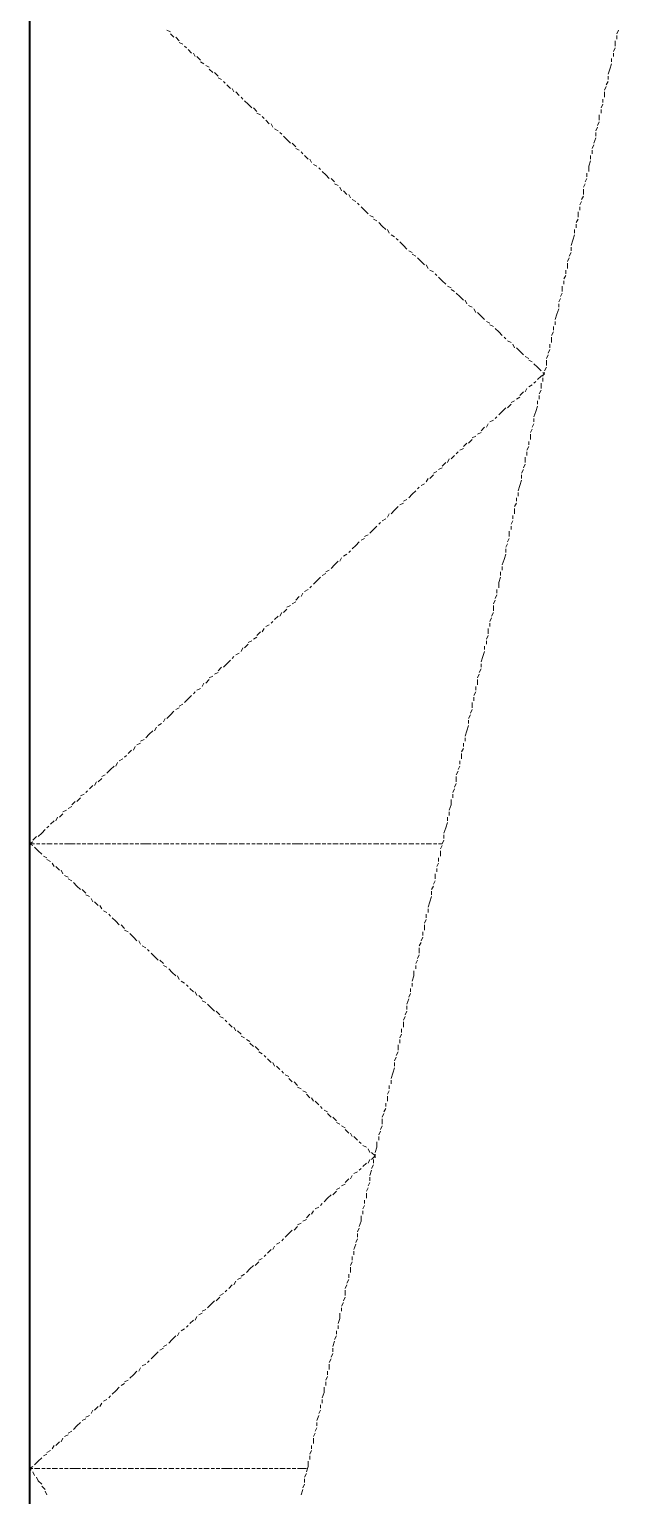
# Model space of a CAD drawing. Extents: x 0 to 604, y 0 to 420.
# Drawn here: x 79.23 to 86.3, y 176.73 to 194.32 of the extents above; entities that cross this region are included whole.
import ezdxf

# ---------------------------------------------------------------- set-up
doc = ezdxf.new("R2010")
doc.units = 0

msp = doc.modelspace()

# ---------------------------------------------------------------- linework, layer by layer
at = {"color": 7, "lineweight": 40}
msp.add_line((79.227, 262.065), (79.227, 174.561), dxfattribs=at)
at = {"lineweight": 25}
msp.add_line((79.227, 197.908), (79.227, 177.906), dxfattribs=at)
at = {"color": 7, "lineweight": 5}
for p, q in [((79.227, 194.31), (79.227, 194.268)), ((79.227, 194.246), (79.227, 194.183)), ((80.92, 194.289), (80.878, 194.31)), ((80.962, 194.225), (80.92, 194.268)), ((81.026, 194.183), (80.984, 194.225)), ((86.296, 194.31), (86.275, 194.268)), ((86.275, 194.246), (86.275, 194.204)), ((79.227, 194.183), (79.227, 194.119)), ((79.227, 194.098), (79.227, 194.056)), ((79.227, 194.035), (79.227, 193.993)), ((81.068, 194.141), (81.026, 194.162)), ((81.111, 194.098), (81.089, 194.119)), ((81.174, 194.035), (81.132, 194.077)), ((81.216, 193.993), (81.195, 194.035)), ((86.254, 194.098), (86.233, 194.056)), ((86.233, 194.035), (86.233, 193.993)), ((86.254, 194.183), (86.254, 194.119)), ((79.227, 193.971), (79.227, 193.908)), ((79.227, 193.887), (79.227, 193.844)), ((81.28, 193.95), (81.238, 193.993)), ((81.322, 193.908), (81.28, 193.929)), ((81.386, 193.865), (81.343, 193.887)), ((81.428, 193.802), (81.386, 193.844)), ((86.191, 193.844), (86.169, 193.781)), ((86.212, 193.908), (86.191, 193.844)), ((86.212, 193.971), (86.212, 193.929)), ((79.227, 193.823), (79.227, 193.781)), ((79.227, 193.76), (79.227, 193.696)), ((79.227, 193.675), (79.227, 193.633)), ((81.492, 193.76), (81.449, 193.802)), ((81.534, 193.717), (81.492, 193.738)), ((81.576, 193.675), (81.555, 193.696)), ((86.169, 193.696), (86.148, 193.654)), ((86.169, 193.76), (86.169, 193.717)), ((79.227, 193.611), (79.227, 193.569)), ((79.227, 193.548), (79.227, 193.484)), ((81.64, 193.611), (81.597, 193.654)), ((81.682, 193.569), (81.661, 193.611)), ((81.746, 193.527), (81.703, 193.569)), ((81.788, 193.484), (81.767, 193.506)), ((86.148, 193.633), (86.127, 193.59)), ((86.127, 193.569), (86.127, 193.506)), ((79.227, 193.463), (79.227, 193.421)), ((79.227, 193.4), (79.227, 193.357)), ((79.227, 193.336), (79.227, 193.273)), ((81.851, 193.421), (81.809, 193.463)), ((81.894, 193.379), (81.851, 193.421)), ((81.957, 193.336), (81.915, 193.379)), ((82, 193.294), (81.957, 193.315)), ((86.106, 193.421), (86.085, 193.379)), ((86.085, 193.357), (86.085, 193.315)), ((86.106, 193.484), (86.106, 193.442)), ((79.227, 193.273), (79.227, 193.209)), ((79.227, 193.188), (79.227, 193.146)), ((82.042, 193.252), (82.021, 193.273)), ((82.105, 193.188), (82.063, 193.231)), ((82.148, 193.146), (82.127, 193.188)), ((86.042, 193.146), (86.021, 193.103)), ((86.064, 193.209), (86.042, 193.167)), ((86.064, 193.294), (86.064, 193.231)), ((79.227, 193.125), (79.227, 193.082)), ((79.227, 193.061), (79.227, 192.998)), ((79.227, 192.976), (79.227, 192.934)), ((82.211, 193.103), (82.169, 193.125)), ((82.254, 193.061), (82.232, 193.082)), ((82.317, 192.998), (82.275, 193.04)), ((82.359, 192.955), (82.317, 192.998)), ((86.021, 193.019), (86, 192.955)), ((86.021, 193.082), (86.021, 193.04)), ((79.227, 192.913), (79.227, 192.871)), ((79.227, 192.85), (79.227, 192.786)), ((82.423, 192.913), (82.381, 192.955)), ((82.465, 192.871), (82.423, 192.892)), ((82.508, 192.828), (82.486, 192.85)), ((82.571, 192.765), (82.529, 192.807)), ((85.958, 192.807), (85.958, 192.765)), ((86, 192.934), (85.979, 192.892)), ((85.979, 192.871), (85.979, 192.828)), ((79.227, 192.765), (79.227, 192.722)), ((79.227, 192.701), (79.227, 192.659)), ((79.227, 192.638), (79.227, 192.574)), ((82.613, 192.722), (82.592, 192.765)), ((82.677, 192.68), (82.635, 192.701)), ((82.719, 192.638), (82.698, 192.659)), ((82.783, 192.574), (82.74, 192.617)), ((85.958, 192.744), (85.937, 192.68)), ((85.937, 192.68), (85.937, 192.617)), ((79.227, 192.553), (79.227, 192.511)), ((79.227, 192.49), (79.227, 192.447)), ((82.825, 192.532), (82.783, 192.574)), ((82.889, 192.49), (82.846, 192.532)), ((82.931, 192.447), (82.889, 192.468)), ((85.894, 192.468), (85.873, 192.426)), ((85.915, 192.532), (85.894, 192.49)), ((85.915, 192.595), (85.915, 192.553)), ((79.227, 192.426), (79.227, 192.363)), ((79.227, 192.363), (79.227, 192.299)), ((79.227, 192.278), (79.227, 192.236)), ((82.973, 192.384), (82.952, 192.426)), ((83.037, 192.341), (82.994, 192.384)), ((83.079, 192.299), (83.058, 192.341)), ((83.143, 192.257), (83.1, 192.278)), ((85.852, 192.257), (85.831, 192.214)), ((85.873, 192.32), (85.852, 192.278)), ((85.873, 192.405), (85.873, 192.341)), ((79.227, 192.214), (79.227, 192.172)), ((79.227, 192.151), (79.227, 192.088)), ((83.185, 192.214), (83.164, 192.236)), ((83.248, 192.151), (83.206, 192.193)), ((83.291, 192.109), (83.248, 192.151)), ((83.354, 192.066), (83.312, 192.088)), ((85.81, 192.13), (85.81, 192.066)), ((85.831, 192.193), (85.831, 192.151)), ((79.227, 192.066), (79.227, 192.024)), ((79.227, 192.003), (79.227, 191.96)), ((79.227, 191.939), (79.227, 191.876)), ((83.397, 192.024), (83.354, 192.045)), ((83.46, 191.96), (83.418, 192.003)), ((83.502, 191.918), (83.46, 191.96)), ((83.545, 191.876), (83.524, 191.918)), ((85.767, 191.918), (85.767, 191.876)), ((85.81, 192.045), (85.788, 192.003)), ((85.788, 191.982), (85.788, 191.939)), ((79.227, 191.855), (79.227, 191.812)), ((79.227, 191.791), (79.227, 191.749)), ((79.227, 191.728), (79.227, 191.664)), ((83.608, 191.833), (83.566, 191.855)), ((83.651, 191.791), (83.629, 191.812)), ((83.714, 191.728), (83.672, 191.77)), ((83.756, 191.685), (83.714, 191.728)), ((85.746, 191.791), (85.725, 191.728)), ((85.767, 191.855), (85.746, 191.791)), ((79.227, 191.643), (79.227, 191.601)), ((79.227, 191.579), (79.227, 191.537)), ((83.82, 191.643), (83.778, 191.664)), ((83.862, 191.601), (83.82, 191.622)), ((83.926, 191.537), (83.883, 191.579)), ((85.704, 191.579), (85.683, 191.537)), ((85.725, 191.643), (85.704, 191.601)), ((85.725, 191.707), (85.725, 191.664)), ((79.227, 191.516), (79.227, 191.452)), ((79.227, 191.452), (79.227, 191.389)), ((83.968, 191.495), (83.926, 191.537)), ((84.01, 191.452), (83.989, 191.495)), ((84.074, 191.41), (84.032, 191.431)), ((84.116, 191.368), (84.095, 191.389)), ((85.661, 191.431), (85.661, 191.389)), ((85.683, 191.516), (85.683, 191.452)), ((79.227, 191.368), (79.227, 191.326)), ((79.227, 191.304), (79.227, 191.262)), ((79.227, 191.241), (79.227, 191.177)), ((84.18, 191.304), (84.137, 191.347)), ((84.222, 191.262), (84.18, 191.304)), ((84.286, 191.22), (84.243, 191.241)), ((84.328, 191.177), (84.286, 191.198)), ((85.619, 191.241), (85.619, 191.177)), ((85.661, 191.368), (85.64, 191.326)), ((85.64, 191.304), (85.64, 191.262)), ((79.227, 191.156), (79.227, 191.114)), ((79.227, 191.093), (79.227, 191.05)), ((79.227, 191.029), (79.227, 190.966)), ((84.391, 191.114), (84.349, 191.156)), ((84.434, 191.071), (84.391, 191.114)), ((84.476, 191.029), (84.455, 191.071)), ((85.598, 191.093), (85.577, 191.05)), ((85.577, 191.029), (85.577, 190.987)), ((85.619, 191.156), (85.598, 191.114)), ((79.227, 190.945), (79.227, 190.902)), ((79.227, 190.881), (79.227, 190.839)), ((84.54, 190.987), (84.497, 191.008)), ((84.582, 190.923), (84.561, 190.966)), ((84.645, 190.881), (84.603, 190.923)), ((84.688, 190.839), (84.645, 190.881)), ((85.556, 190.902), (85.534, 190.839)), ((85.577, 190.966), (85.556, 190.902)), ((79.227, 190.817), (79.227, 190.754)), ((79.227, 190.733), (79.227, 190.69)), ((84.751, 190.796), (84.709, 190.817)), ((84.794, 190.754), (84.751, 190.775)), ((84.857, 190.69), (84.815, 190.733)), ((84.899, 190.648), (84.857, 190.69)), ((85.513, 190.69), (85.492, 190.648)), ((85.513, 190.754), (85.513, 190.712)), ((85.534, 190.817), (85.534, 190.775)), ((79.227, 190.669), (79.227, 190.627)), ((79.227, 190.606), (79.227, 190.542)), ((79.227, 190.542), (79.227, 190.479)), ((84.942, 190.606), (84.921, 190.627)), ((85.005, 190.564), (84.963, 190.585)), ((85.048, 190.5), (85.026, 190.542)), ((85.111, 190.458), (85.069, 190.5)), ((85.471, 190.542), (85.471, 190.5)), ((85.492, 190.627), (85.492, 190.564)), ((79.227, 190.458), (79.227, 190.415)), ((79.227, 190.394), (79.227, 190.352)), ((79.227, 190.331), (79.227, 190.267)), ((85.153, 190.415), (85.111, 190.458)), ((85.217, 190.373), (85.175, 190.394)), ((85.259, 190.331), (85.217, 190.352)), ((85.45, 190.415), (85.429, 190.373)), ((85.429, 190.352), (85.429, 190.288)), ((85.471, 190.479), (85.45, 190.436)), ((79.227, 190.246), (79.227, 190.204)), ((79.227, 190.183), (79.227, 190.14)), ((85.323, 190.267), (85.28, 190.31)), ((85.365, 190.225), (85.323, 190.267)), ((85.323, 190.119), (85.365, 190.161)), ((85.365, 190.161), (85.407, 190.183)), ((85.407, 190.204), (85.386, 190.161)), ((85.407, 190.183), (85.386, 190.204)), ((85.429, 190.267), (85.407, 190.225)), ((79.227, 190.119), (79.227, 190.055)), ((79.227, 190.034), (79.227, 189.992)), ((79.227, 189.971), (79.227, 189.929)), ((85.111, 189.929), (85.153, 189.971)), ((85.175, 189.971), (85.196, 190.013)), ((85.217, 190.034), (85.259, 190.055)), ((85.28, 190.077), (85.302, 190.098)), ((85.365, 189.992), (85.344, 189.95)), ((85.365, 190.077), (85.365, 190.013)), ((85.386, 190.14), (85.386, 190.098)), ((79.227, 189.907), (79.227, 189.844)), ((79.227, 189.823), (79.227, 189.78)), ((84.963, 189.78), (85.005, 189.823)), ((85.005, 189.844), (85.048, 189.865)), ((85.069, 189.886), (85.111, 189.907)), ((85.323, 189.802), (85.302, 189.738)), ((85.323, 189.865), (85.323, 189.823)), ((85.344, 189.929), (85.344, 189.886)), ((79.227, 189.759), (79.227, 189.717)), ((79.227, 189.696), (79.227, 189.632)), ((79.227, 189.632), (79.227, 189.569)), ((84.751, 189.611), (84.794, 189.632)), ((84.815, 189.653), (84.836, 189.674)), ((84.857, 189.696), (84.899, 189.738)), ((84.899, 189.738), (84.942, 189.78)), ((85.302, 189.738), (85.28, 189.674)), ((85.28, 189.653), (85.28, 189.611)), ((79.227, 189.548), (79.227, 189.505)), ((79.227, 189.484), (79.227, 189.442)), ((84.54, 189.421), (84.582, 189.442)), ((84.603, 189.463), (84.645, 189.484)), ((84.645, 189.505), (84.688, 189.548)), ((84.709, 189.548), (84.73, 189.59)), ((85.259, 189.526), (85.238, 189.484)), ((85.238, 189.463), (85.238, 189.399)), ((85.28, 189.59), (85.259, 189.548)), ((79.227, 189.421), (79.227, 189.357)), ((79.227, 189.336), (79.227, 189.293)), ((79.227, 189.272), (79.227, 189.23)), ((84.391, 189.272), (84.434, 189.293)), ((84.434, 189.315), (84.476, 189.357)), ((84.497, 189.357), (84.54, 189.399)), ((85.217, 189.315), (85.196, 189.272)), ((85.217, 189.378), (85.217, 189.336)), ((79.227, 189.209), (79.227, 189.145)), ((79.227, 189.124), (79.227, 189.082)), ((84.18, 189.082), (84.222, 189.124)), ((84.243, 189.124), (84.264, 189.167)), ((84.286, 189.167), (84.328, 189.209)), ((84.349, 189.23), (84.37, 189.251)), ((85.175, 189.103), (85.153, 189.061)), ((85.175, 189.188), (85.175, 189.124)), ((85.196, 189.251), (85.196, 189.209)), ((79.227, 189.061), (79.227, 189.018)), ((79.227, 188.997), (79.227, 188.934)), ((79.227, 188.912), (79.227, 188.87)), ((83.989, 188.891), (84.01, 188.934)), ((84.032, 188.934), (84.074, 188.976)), ((84.074, 188.997), (84.116, 189.018)), ((84.137, 189.04), (84.18, 189.061)), ((85.132, 188.912), (85.111, 188.849)), ((85.153, 189.04), (85.132, 188.997)), ((85.132, 188.976), (85.132, 188.934)), ((79.227, 188.849), (79.227, 188.807)), ((79.227, 188.786), (79.227, 188.722)), ((83.778, 188.701), (83.82, 188.743)), ((83.82, 188.743), (83.862, 188.786)), ((83.883, 188.807), (83.905, 188.828)), ((83.926, 188.849), (83.968, 188.87)), ((85.111, 188.849), (85.09, 188.786)), ((85.09, 188.764), (85.09, 188.722)), ((79.227, 188.722), (79.227, 188.659)), ((79.227, 188.637), (79.227, 188.595)), ((79.227, 188.574), (79.227, 188.531)), ((83.608, 188.553), (83.651, 188.595)), ((83.672, 188.616), (83.714, 188.637)), ((83.714, 188.659), (83.756, 188.68)), ((85.069, 188.637), (85.048, 188.595)), ((85.048, 188.574), (85.048, 188.51)), ((85.069, 188.701), (85.069, 188.659)), ((79.227, 188.51), (79.227, 188.447)), ((79.227, 188.426), (79.227, 188.383)), ((83.418, 188.383), (83.439, 188.405)), ((83.46, 188.426), (83.502, 188.447)), ((83.524, 188.468), (83.545, 188.51)), ((83.566, 188.51), (83.608, 188.553)), ((85.026, 188.426), (85.005, 188.383)), ((85.026, 188.489), (85.026, 188.447)), ((79.227, 188.362), (79.227, 188.32)), ((79.227, 188.299), (79.227, 188.235)), ((79.227, 188.214), (79.227, 188.172)), ((83.206, 188.193), (83.248, 188.214)), ((83.248, 188.235), (83.291, 188.256)), ((83.312, 188.277), (83.354, 188.32)), ((83.354, 188.32), (83.397, 188.362)), ((84.984, 188.214), (84.963, 188.172)), ((84.984, 188.299), (84.984, 188.235)), ((85.005, 188.362), (85.005, 188.32)), ((79.227, 188.15), (79.227, 188.108)), ((79.227, 188.087), (79.227, 188.024)), ((83.058, 188.045), (83.079, 188.066)), ((83.1, 188.087), (83.143, 188.129)), ((83.143, 188.129), (83.185, 188.172)), ((84.963, 188.15), (84.942, 188.108)), ((84.942, 188.087), (84.942, 188.045)), ((79.227, 188.002), (79.227, 187.96)), ((79.227, 187.939), (79.227, 187.897)), ((79.227, 187.875), (79.227, 187.812)), ((82.846, 187.854), (82.889, 187.897)), ((82.889, 187.897), (82.931, 187.939)), ((82.952, 187.939), (82.973, 187.981)), ((82.994, 188.002), (83.037, 188.024)), ((84.921, 187.96), (84.899, 187.897)), ((84.899, 187.875), (84.899, 187.833)), ((84.942, 188.024), (84.921, 187.96)), ((79.227, 187.812), (79.227, 187.748)), ((79.227, 187.727), (79.227, 187.685)), ((82.635, 187.664), (82.677, 187.706)), ((82.677, 187.706), (82.719, 187.748)), ((82.74, 187.769), (82.783, 187.791)), ((82.783, 187.812), (82.825, 187.833)), ((84.878, 187.748), (84.857, 187.685)), ((84.857, 187.685), (84.857, 187.621)), ((84.878, 187.812), (84.878, 187.769)), ((79.227, 187.664), (79.227, 187.621)), ((79.227, 187.6), (79.227, 187.537)), ((79.227, 187.516), (79.227, 187.473)), ((82.423, 187.473), (82.465, 187.516)), ((82.486, 187.516), (82.508, 187.558)), ((82.529, 187.579), (82.571, 187.6)), ((82.592, 187.621), (82.613, 187.643)), ((84.836, 187.537), (84.815, 187.494)), ((84.836, 187.6), (84.836, 187.558)), ((79.227, 187.452), (79.227, 187.41)), ((79.227, 187.388), (79.227, 187.325)), ((82.275, 187.325), (82.317, 187.367)), ((82.317, 187.388), (82.359, 187.41)), ((82.381, 187.431), (82.423, 187.452)), ((84.815, 187.473), (84.794, 187.431)), ((84.794, 187.41), (84.794, 187.346)), ((79.227, 187.304), (79.227, 187.262)), ((79.227, 187.24), (79.227, 187.198)), ((79.227, 187.177), (79.227, 187.113)), ((82.063, 187.156), (82.105, 187.177)), ((82.127, 187.198), (82.148, 187.219)), ((82.169, 187.24), (82.211, 187.283)), ((82.232, 187.283), (82.254, 187.325)), ((84.772, 187.262), (84.751, 187.219)), ((84.751, 187.198), (84.751, 187.156)), ((84.794, 187.325), (84.772, 187.283)), ((79.227, 187.092), (79.227, 187.05)), ((79.227, 187.029), (79.227, 186.986)), ((81.851, 186.965), (81.894, 186.986)), ((81.915, 187.007), (81.957, 187.029)), ((81.957, 187.05), (82, 187.092)), ((82.021, 187.092), (82.042, 187.135)), ((84.73, 187.05), (84.709, 187.007)), ((84.709, 186.986), (84.709, 186.944)), ((84.73, 187.135), (84.73, 187.071)), ((79.227, 186.965), (79.227, 186.902)), ((79.227, 186.902), (79.227, 186.838)), ((79.227, 186.817), (79.227, 186.775)), ((81.703, 186.817), (81.746, 186.838)), ((81.767, 186.859), (81.788, 186.902)), ((81.809, 186.902), (81.851, 186.944)), ((84.688, 186.859), (84.667, 186.796)), ((84.688, 186.923), (84.688, 186.881)), ((79.227, 186.754), (79.227, 186.711)), ((79.227, 186.69), (79.227, 186.626)), ((81.492, 186.626), (81.534, 186.669)), ((81.555, 186.669), (81.597, 186.711)), ((81.597, 186.711), (81.64, 186.754)), ((81.661, 186.775), (81.682, 186.796)), ((84.645, 186.648), (84.624, 186.605)), ((84.667, 186.796), (84.645, 186.732)), ((84.645, 186.711), (84.645, 186.669)), ((79.227, 186.605), (79.227, 186.563)), ((79.227, 186.542), (79.227, 186.5)), ((79.227, 186.478), (79.227, 186.415)), ((81.301, 186.436), (81.322, 186.478)), ((81.343, 186.478), (81.386, 186.521)), ((81.386, 186.542), (81.428, 186.563)), ((81.449, 186.584), (81.492, 186.605)), ((84.624, 186.584), (84.603, 186.542)), ((84.603, 186.521), (84.603, 186.457)), ((79.227, 186.394), (79.227, 186.351)), ((79.227, 186.33), (79.227, 186.288)), ((81.089, 186.245), (81.132, 186.288)), ((81.132, 186.288), (81.174, 186.33)), ((81.195, 186.351), (81.216, 186.373)), ((81.238, 186.394), (81.28, 186.415)), ((84.582, 186.373), (84.561, 186.33)), ((84.561, 186.309), (84.561, 186.267)), ((84.582, 186.436), (84.582, 186.394)), ((79.227, 186.267), (79.227, 186.203)), ((79.227, 186.182), (79.227, 186.14)), ((79.227, 186.119), (79.227, 186.076)), ((80.878, 186.055), (80.92, 186.097)), ((80.92, 186.097), (80.962, 186.14)), ((80.984, 186.161), (81.026, 186.182)), ((81.026, 186.203), (81.068, 186.224)), ((84.518, 186.097), (84.497, 186.055)), ((84.54, 186.161), (84.518, 186.119)), ((84.54, 186.245), (84.54, 186.182)), ((79.227, 186.055), (79.227, 185.992)), ((79.227, 185.992), (79.227, 185.928)), ((80.73, 185.907), (80.751, 185.949)), ((80.772, 185.97), (80.814, 185.992)), ((80.835, 186.013), (80.857, 186.055)), ((84.497, 185.97), (84.476, 185.907)), ((84.497, 186.034), (84.497, 185.992)), ((79.227, 185.907), (79.227, 185.864)), ((79.227, 185.843), (79.227, 185.801)), ((79.227, 185.78), (79.227, 185.716)), ((80.518, 185.738), (80.56, 185.759)), ((80.56, 185.78), (80.603, 185.801)), ((80.624, 185.822), (80.666, 185.864)), ((80.666, 185.864), (80.708, 185.907)), ((84.434, 185.759), (84.434, 185.716)), ((84.476, 185.907), (84.455, 185.843)), ((84.455, 185.822), (84.455, 185.78)), ((79.227, 185.695), (79.227, 185.653)), ((79.227, 185.632), (79.227, 185.589)), ((80.37, 185.589), (80.391, 185.611)), ((80.412, 185.632), (80.454, 185.674)), ((80.476, 185.674), (80.497, 185.716)), ((84.434, 185.695), (84.413, 185.653)), ((84.413, 185.632), (84.413, 185.568)), ((79.227, 185.568), (79.227, 185.505)), ((79.227, 185.483), (79.227, 185.441)), ((79.227, 185.42), (79.227, 185.378)), ((80.158, 185.399), (80.2, 185.441)), ((80.2, 185.441), (80.243, 185.483)), ((80.264, 185.483), (80.285, 185.526)), ((80.306, 185.547), (80.349, 185.568)), ((84.37, 185.42), (84.349, 185.378)), ((84.391, 185.483), (84.37, 185.441)), ((84.391, 185.547), (84.391, 185.505)), ((79.227, 185.357), (79.227, 185.293)), ((79.227, 185.272), (79.227, 185.23)), ((79.947, 185.208), (79.989, 185.251)), ((80.01, 185.251), (80.031, 185.293)), ((80.052, 185.293), (80.095, 185.335)), ((80.095, 185.357), (80.137, 185.378)), ((84.349, 185.272), (84.328, 185.23)), ((84.349, 185.357), (84.349, 185.293)), ((79.227, 185.208), (79.227, 185.166)), ((79.227, 185.145), (79.227, 185.081)), ((79.227, 185.081), (79.227, 185.018)), ((79.735, 185.018), (79.777, 185.06)), ((79.798, 185.06), (79.841, 185.102)), ((79.841, 185.124), (79.883, 185.145)), ((79.904, 185.166), (79.925, 185.187)), ((84.286, 185.081), (84.286, 185.018)), ((84.328, 185.208), (84.307, 185.166)), ((84.307, 185.145), (84.307, 185.102)), ((79.227, 184.997), (79.227, 184.954)), ((79.227, 184.933), (79.227, 184.891)), ((79.227, 184.87), (79.227, 184.806)), ((79.544, 184.827), (79.565, 184.87)), ((79.587, 184.87), (79.629, 184.912)), ((79.629, 184.933), (79.671, 184.954)), ((79.692, 184.976), (79.735, 184.997)), ((84.243, 184.87), (84.243, 184.827)), ((84.286, 185.018), (84.264, 184.954)), ((84.264, 184.933), (84.264, 184.891)), ((79.227, 184.785), (79.227, 184.743)), ((79.227, 184.721), (79.227, 184.679)), ((79.375, 184.679), (79.417, 184.721)), ((79.438, 184.743), (79.46, 184.764)), ((79.481, 184.785), (79.523, 184.827)), ((84.222, 184.743), (84.201, 184.679)), ((84.243, 184.806), (84.222, 184.743)), ((79.227, 184.658), (79.227, 184.595)), ((79.227, 184.552), (79.269, 184.573)), ((79.227, 184.573), (79.227, 184.531)), ((79.227, 184.552), (79.29, 184.552)), ((79.269, 184.531), (79.227, 184.552)), ((79.269, 184.595), (79.311, 184.637)), ((79.311, 184.552), (79.354, 184.552)), ((79.333, 184.637), (79.375, 184.679)), ((79.375, 184.552), (79.417, 184.552)), ((79.438, 184.552), (79.502, 184.552)), ((79.523, 184.552), (79.565, 184.552)), ((79.587, 184.552), (79.629, 184.552)), ((79.65, 184.552), (79.714, 184.552)), ((79.714, 184.552), (79.777, 184.552)), ((79.798, 184.552), (79.841, 184.552)), ((79.862, 184.552), (79.904, 184.552)), ((79.925, 184.552), (79.989, 184.552)), ((80.01, 184.552), (80.052, 184.552)), ((80.073, 184.552), (80.116, 184.552)), ((80.137, 184.552), (80.2, 184.552)), ((80.222, 184.552), (80.264, 184.552)), ((80.285, 184.552), (80.327, 184.552)), ((80.349, 184.552), (80.412, 184.552)), ((80.433, 184.552), (80.476, 184.552)), ((80.497, 184.552), (80.539, 184.552)), ((80.56, 184.552), (80.624, 184.552)), ((80.624, 184.552), (80.687, 184.552)), ((80.708, 184.552), (80.751, 184.552)), ((80.772, 184.552), (80.814, 184.552)), ((80.835, 184.552), (80.899, 184.552)), ((80.92, 184.552), (80.962, 184.552)), ((80.984, 184.552), (81.026, 184.552)), ((81.047, 184.552), (81.111, 184.552)), ((81.132, 184.552), (81.174, 184.552)), ((81.195, 184.552), (81.238, 184.552)), ((81.259, 184.552), (81.322, 184.552)), ((81.343, 184.552), (81.386, 184.552)), ((81.407, 184.552), (81.449, 184.552)), ((81.47, 184.552), (81.534, 184.552)), ((81.534, 184.552), (81.597, 184.552)), ((81.619, 184.552), (81.661, 184.552)), ((81.682, 184.552), (81.724, 184.552)), ((81.746, 184.552), (81.809, 184.552)), ((81.83, 184.552), (81.873, 184.552)), ((81.894, 184.552), (81.936, 184.552)), ((81.957, 184.552), (82.021, 184.552)), ((82.042, 184.552), (82.084, 184.552)), ((82.105, 184.552), (82.148, 184.552)), ((82.169, 184.552), (82.232, 184.552)), ((82.254, 184.552), (82.296, 184.552)), ((82.317, 184.552), (82.359, 184.552)), ((82.381, 184.552), (82.444, 184.552)), ((82.444, 184.552), (82.508, 184.552)), ((82.529, 184.552), (82.571, 184.552)), ((82.592, 184.552), (82.635, 184.552)), ((82.656, 184.552), (82.719, 184.552)), ((82.74, 184.552), (82.783, 184.552)), ((82.804, 184.552), (82.846, 184.552)), ((82.867, 184.552), (82.931, 184.552)), ((82.952, 184.552), (82.994, 184.552)), ((83.016, 184.552), (83.058, 184.552)), ((83.079, 184.552), (83.143, 184.552)), ((83.164, 184.552), (83.206, 184.552)), ((83.227, 184.552), (83.27, 184.552)), ((83.291, 184.552), (83.333, 184.552)), ((83.354, 184.552), (83.418, 184.552)), ((83.439, 184.552), (83.481, 184.552)), ((83.502, 184.552), (83.545, 184.552)), ((83.566, 184.552), (83.629, 184.552)), ((83.651, 184.552), (83.693, 184.552)), ((83.714, 184.552), (83.756, 184.552)), ((83.778, 184.552), (83.841, 184.552)), ((83.862, 184.552), (83.905, 184.552)), ((83.926, 184.552), (83.968, 184.552)), ((83.989, 184.552), (84.053, 184.552)), ((84.074, 184.552), (84.116, 184.552)), ((84.137, 184.552), (84.18, 184.552)), ((84.18, 184.531), (84.159, 184.489)), ((84.201, 184.595), (84.18, 184.552)), ((84.201, 184.658), (84.201, 184.616)), ((79.227, 184.51), (79.227, 184.468)), ((79.227, 184.446), (79.227, 184.383)), ((79.227, 184.362), (79.227, 184.319)), ((79.333, 184.468), (79.29, 184.51)), ((79.375, 184.425), (79.333, 184.468)), ((79.438, 184.383), (79.396, 184.404)), ((79.481, 184.34), (79.438, 184.362)), ((84.137, 184.383), (84.137, 184.34)), ((84.159, 184.468), (84.159, 184.404)), ((79.227, 184.298), (79.227, 184.256)), ((79.227, 184.235), (79.227, 184.171)), ((79.227, 184.171), (79.227, 184.108)), ((79.523, 184.277), (79.502, 184.319)), ((79.587, 184.235), (79.544, 184.277)), ((79.629, 184.192), (79.608, 184.235)), ((79.692, 184.15), (79.65, 184.171)), ((84.095, 184.192), (84.095, 184.129)), ((84.137, 184.319), (84.116, 184.277)), ((84.116, 184.256), (84.116, 184.214)), ((79.227, 184.087), (79.227, 184.044)), ((79.227, 184.023), (79.227, 183.981)), ((79.735, 184.108), (79.692, 184.129)), ((79.798, 184.044), (79.756, 184.087)), ((79.841, 184.002), (79.798, 184.044)), ((79.904, 183.959), (79.862, 184.002)), ((84.074, 184.044), (84.053, 184.002)), ((84.095, 184.108), (84.074, 184.065)), ((79.227, 183.959), (79.227, 183.896)), ((79.227, 183.875), (79.227, 183.833)), ((79.227, 183.811), (79.227, 183.769)), ((79.947, 183.917), (79.904, 183.938)), ((79.989, 183.854), (79.968, 183.896)), ((80.052, 183.811), (80.01, 183.854)), ((80.095, 183.769), (80.073, 183.811)), ((84.032, 183.854), (84.01, 183.79)), ((84.053, 183.917), (84.032, 183.854)), ((84.053, 183.981), (84.053, 183.938)), ((79.227, 183.748), (79.227, 183.684)), ((79.227, 183.663), (79.227, 183.621)), ((80.158, 183.727), (80.116, 183.748)), ((80.2, 183.684), (80.179, 183.706)), ((80.264, 183.621), (80.222, 183.663)), ((83.989, 183.642), (83.968, 183.6)), ((83.989, 183.706), (83.989, 183.663)), ((84.01, 183.769), (84.01, 183.727)), ((79.227, 183.6), (79.227, 183.557)), ((79.227, 183.536), (79.227, 183.473)), ((80.306, 183.578), (80.264, 183.621)), ((80.37, 183.536), (80.327, 183.578)), ((80.412, 183.494), (80.37, 183.515)), ((80.476, 183.43), (80.433, 183.473)), ((83.947, 183.494), (83.947, 183.452)), ((83.968, 183.578), (83.968, 183.515)), ((79.227, 183.452), (79.227, 183.409)), ((79.227, 183.388), (79.227, 183.346)), ((79.227, 183.325), (79.227, 183.261)), ((80.518, 183.388), (80.476, 183.43)), ((80.56, 183.346), (80.539, 183.388)), ((80.624, 183.303), (80.581, 183.325)), ((83.926, 183.367), (83.905, 183.325)), ((83.905, 183.303), (83.905, 183.24)), ((83.947, 183.43), (83.926, 183.388)), ((79.227, 183.261), (79.227, 183.197)), ((79.227, 183.176), (79.227, 183.134)), ((79.227, 183.113), (79.227, 183.071)), ((80.666, 183.261), (80.645, 183.282)), ((80.73, 183.197), (80.687, 183.24)), ((80.772, 183.155), (80.73, 183.197)), ((80.835, 183.113), (80.793, 183.155)), ((83.883, 183.155), (83.862, 183.113)), ((83.905, 183.219), (83.883, 183.176)), ((79.227, 183.049), (79.227, 182.986)), ((79.227, 182.965), (79.227, 182.922)), ((80.878, 183.071), (80.835, 183.092)), ((80.941, 183.007), (80.899, 183.049)), ((80.984, 182.965), (80.941, 183.007)), ((81.026, 182.922), (81.005, 182.965)), ((83.841, 182.965), (83.82, 182.901)), ((83.841, 183.028), (83.841, 182.965)), ((83.862, 183.092), (83.862, 183.049)), ((79.227, 182.901), (79.227, 182.859)), ((79.227, 182.838), (79.227, 182.774)), ((81.089, 182.88), (81.047, 182.901)), ((81.132, 182.838), (81.111, 182.859)), ((81.195, 182.774), (81.153, 182.816)), ((81.238, 182.732), (81.216, 182.774)), ((83.799, 182.816), (83.799, 182.774)), ((83.82, 182.88), (83.82, 182.838)), ((79.227, 182.753), (79.227, 182.711)), ((79.227, 182.69), (79.227, 182.647)), ((79.227, 182.626), (79.227, 182.562)), ((81.301, 182.69), (81.259, 182.732)), ((81.343, 182.647), (81.301, 182.668)), ((81.407, 182.584), (81.365, 182.626)), ((81.449, 182.541), (81.407, 182.584)), ((83.778, 182.69), (83.756, 182.626)), ((83.756, 182.605), (83.756, 182.562)), ((83.799, 182.753), (83.778, 182.711)), ((79.227, 182.541), (79.227, 182.499)), ((79.227, 182.478), (79.227, 182.435)), ((79.227, 182.414), (79.227, 182.372)), ((81.513, 182.499), (81.47, 182.541)), ((81.555, 182.457), (81.513, 182.478)), ((81.597, 182.414), (81.576, 182.435)), ((83.735, 182.478), (83.714, 182.435)), ((83.714, 182.414), (83.714, 182.351)), ((83.756, 182.541), (83.735, 182.499)), ((79.227, 182.351), (79.227, 182.287)), ((79.227, 182.266), (79.227, 182.224)), ((81.661, 182.351), (81.619, 182.393)), ((81.703, 182.309), (81.682, 182.351)), ((81.767, 182.266), (81.724, 182.309)), ((81.809, 182.224), (81.767, 182.245)), ((83.693, 182.266), (83.672, 182.224)), ((83.693, 182.33), (83.693, 182.287)), ((79.227, 182.203), (79.227, 182.16)), ((79.227, 182.139), (79.227, 182.076)), ((79.227, 182.054), (79.227, 182.012)), ((81.873, 182.181), (81.83, 182.203)), ((81.915, 182.118), (81.873, 182.16)), ((81.978, 182.076), (81.936, 182.118)), ((82.021, 182.033), (81.978, 182.054)), ((83.651, 182.054), (83.629, 182.012)), ((83.651, 182.139), (83.651, 182.076)), ((83.672, 182.203), (83.672, 182.16)), ((79.227, 181.991), (79.227, 181.949)), ((79.227, 181.928), (79.227, 181.864)), ((82.063, 181.991), (82.042, 182.012)), ((82.127, 181.928), (82.084, 181.97)), ((82.169, 181.885), (82.148, 181.928)), ((82.232, 181.843), (82.19, 181.885)), ((83.629, 181.991), (83.608, 181.949)), ((83.608, 181.928), (83.608, 181.885)), ((79.227, 181.843), (79.227, 181.8)), ((79.227, 181.779), (79.227, 181.737)), ((79.227, 181.716), (79.227, 181.652)), ((82.275, 181.8), (82.254, 181.822)), ((82.338, 181.758), (82.296, 181.779)), ((82.381, 181.695), (82.338, 181.737)), ((83.587, 181.8), (83.566, 181.737)), ((83.566, 181.716), (83.566, 181.673)), ((83.608, 181.864), (83.587, 181.8)), ((79.227, 181.631), (79.227, 181.589)), ((79.227, 181.568), (79.227, 181.525)), ((82.444, 181.652), (82.402, 181.695)), ((82.486, 181.61), (82.444, 181.631)), ((82.55, 181.568), (82.508, 181.589)), ((82.592, 181.504), (82.55, 181.547)), ((83.545, 181.589), (83.524, 181.547)), ((83.524, 181.525), (83.524, 181.462)), ((83.545, 181.652), (83.545, 181.61)), ((79.227, 181.504), (79.227, 181.462)), ((79.227, 181.441), (79.227, 181.377)), ((79.227, 181.356), (79.227, 181.314)), ((82.635, 181.462), (82.613, 181.504)), ((82.698, 181.419), (82.656, 181.462)), ((82.74, 181.377), (82.719, 181.398)), ((82.804, 181.335), (82.762, 181.356)), ((83.502, 181.377), (83.481, 181.335)), ((83.502, 181.441), (83.502, 181.398)), ((79.227, 181.292), (79.227, 181.25)), ((79.227, 181.229), (79.227, 181.166)), ((82.846, 181.271), (82.804, 181.314)), ((82.91, 181.229), (82.867, 181.271)), ((82.952, 181.187), (82.91, 181.208)), ((83.481, 181.314), (83.46, 181.271)), ((83.46, 181.25), (83.46, 181.187)), ((79.227, 181.144), (79.227, 181.102)), ((79.227, 181.081), (79.227, 181.038)), ((79.227, 181.017), (79.227, 180.954)), ((83.016, 181.144), (82.973, 181.166)), ((83.058, 181.081), (83.016, 181.123)), ((83.1, 181.038), (83.079, 181.081)), ((83.164, 180.996), (83.121, 181.038)), ((83.439, 181.102), (83.418, 181.06)), ((83.418, 181.038), (83.418, 180.996)), ((83.46, 181.166), (83.439, 181.123)), ((79.227, 180.933), (79.227, 180.89)), ((79.227, 180.869), (79.227, 180.827)), ((83.206, 180.954), (83.185, 180.975)), ((83.27, 180.911), (83.227, 180.933)), ((83.312, 180.848), (83.291, 180.89)), ((83.375, 180.806), (83.333, 180.848)), ((83.397, 180.911), (83.375, 180.848)), ((83.375, 180.827), (83.375, 180.785)), ((83.397, 180.975), (83.397, 180.911)), ((79.227, 180.806), (79.227, 180.742)), ((79.227, 180.721), (79.227, 180.679)), ((79.227, 180.657), (79.227, 180.615)), ((83.185, 180.636), (83.206, 180.657)), ((83.227, 180.679), (83.27, 180.721)), ((83.291, 180.721), (83.312, 180.763)), ((83.333, 180.763), (83.375, 180.806)), ((83.354, 180.7), (83.333, 180.657)), ((83.354, 180.763), (83.354, 180.721)), ((79.227, 180.594), (79.227, 180.552)), ((79.227, 180.53), (79.227, 180.467)), ((83.016, 180.488), (83.058, 180.53)), ((83.079, 180.53), (83.1, 180.573)), ((83.121, 180.594), (83.164, 180.615)), ((83.312, 180.488), (83.291, 180.446)), ((83.333, 180.636), (83.312, 180.573)), ((83.312, 180.552), (83.312, 180.509)), ((79.227, 180.446), (79.227, 180.404)), ((79.227, 180.382), (79.227, 180.34)), ((79.227, 180.319), (79.227, 180.255)), ((82.762, 180.255), (82.804, 180.298)), ((82.804, 180.298), (82.846, 180.34)), ((82.867, 180.34), (82.91, 180.382)), ((82.91, 180.404), (82.952, 180.425)), ((82.973, 180.446), (83.016, 180.467)), ((83.291, 180.425), (83.27, 180.382)), ((83.27, 180.361), (83.27, 180.298)), ((79.227, 180.234), (79.227, 180.192)), ((79.227, 180.171), (79.227, 180.128)), ((82.613, 180.107), (82.635, 180.149)), ((82.656, 180.171), (82.698, 180.192)), ((82.719, 180.213), (82.74, 180.234)), ((83.248, 180.213), (83.227, 180.171)), ((83.227, 180.149), (83.227, 180.107)), ((83.248, 180.276), (83.248, 180.234)), ((79.227, 180.107), (79.227, 180.044)), ((79.227, 180.023), (79.227, 179.98)), ((79.227, 179.959), (79.227, 179.917)), ((82.402, 179.917), (82.444, 179.959)), ((82.444, 179.98), (82.486, 180.001)), ((82.508, 180.023), (82.55, 180.044)), ((82.55, 180.065), (82.592, 180.107)), ((83.206, 180.023), (83.185, 179.959)), ((83.206, 180.086), (83.206, 180.023)), ((79.227, 179.895), (79.227, 179.832)), ((79.227, 179.811), (79.227, 179.768)), ((82.19, 179.747), (82.232, 179.768)), ((82.254, 179.79), (82.275, 179.811)), ((82.296, 179.832), (82.338, 179.874)), ((82.338, 179.874), (82.381, 179.917)), ((83.164, 179.811), (83.143, 179.768)), ((83.185, 179.938), (83.164, 179.895)), ((83.164, 179.874), (83.164, 179.832)), ((79.227, 179.747), (79.227, 179.705)), ((79.227, 179.684), (79.227, 179.642)), ((79.227, 179.62), (79.227, 179.557)), ((82.042, 179.599), (82.063, 179.62)), ((82.084, 179.642), (82.127, 179.684)), ((82.148, 179.684), (82.169, 179.726)), ((83.1, 179.599), (83.1, 179.557)), ((83.143, 179.747), (83.121, 179.684)), ((83.121, 179.663), (83.121, 179.62)), ((79.227, 179.536), (79.227, 179.493)), ((79.227, 179.472), (79.227, 179.43)), ((81.83, 179.409), (81.873, 179.451)), ((81.873, 179.451), (81.915, 179.493)), ((81.936, 179.493), (81.978, 179.536)), ((81.978, 179.557), (82.021, 179.578)), ((83.1, 179.536), (83.079, 179.493)), ((83.079, 179.472), (83.079, 179.409)), ((79.227, 179.409), (79.227, 179.345)), ((79.227, 179.324), (79.227, 179.282)), ((79.227, 179.261), (79.227, 179.218)), ((81.619, 179.218), (81.661, 179.261)), ((81.682, 179.261), (81.703, 179.303)), ((81.724, 179.324), (81.767, 179.345)), ((81.767, 179.366), (81.809, 179.387)), ((83.037, 179.261), (83.016, 179.218)), ((83.058, 179.324), (83.037, 179.282)), ((83.058, 179.387), (83.058, 179.345)), ((79.227, 179.197), (79.227, 179.133)), ((79.227, 179.112), (79.227, 179.07)), ((81.407, 179.028), (81.449, 179.07)), ((81.47, 179.07), (81.513, 179.112)), ((81.513, 179.133), (81.555, 179.155)), ((81.576, 179.176), (81.597, 179.197)), ((83.016, 179.112), (82.994, 179.07)), ((83.016, 179.197), (83.016, 179.133)), ((79.227, 179.049), (79.227, 179.006)), ((79.227, 178.985), (79.227, 178.922)), ((79.227, 178.901), (79.227, 178.858)), ((81.259, 178.901), (81.301, 178.922)), ((81.301, 178.943), (81.343, 178.964)), ((81.365, 178.985), (81.407, 179.028)), ((82.952, 178.922), (82.952, 178.858)), ((82.994, 179.049), (82.973, 179.006)), ((82.973, 178.985), (82.973, 178.943)), ((79.227, 178.837), (79.227, 178.795)), ((79.227, 178.774), (79.227, 178.731)), ((79.227, 178.71), (79.227, 178.647)), ((81.047, 178.71), (81.089, 178.731)), ((81.111, 178.752), (81.132, 178.774)), ((81.153, 178.795), (81.195, 178.837)), ((81.216, 178.837), (81.238, 178.88)), ((82.91, 178.71), (82.91, 178.668)), ((82.952, 178.858), (82.931, 178.795)), ((82.931, 178.774), (82.931, 178.731)), ((79.227, 178.625), (79.227, 178.583)), ((79.227, 178.562), (79.227, 178.52)), ((80.835, 178.52), (80.878, 178.541)), ((80.899, 178.562), (80.941, 178.604)), ((80.941, 178.604), (80.984, 178.647)), ((81.005, 178.647), (81.026, 178.689)), ((82.889, 178.583), (82.867, 178.52)), ((82.91, 178.647), (82.889, 178.604)), ((79.227, 178.499), (79.227, 178.435)), ((79.227, 178.414), (79.227, 178.371)), ((80.687, 178.371), (80.73, 178.414)), ((80.73, 178.414), (80.772, 178.456)), ((80.793, 178.477), (80.835, 178.499)), ((82.846, 178.371), (82.825, 178.329)), ((82.867, 178.435), (82.846, 178.393)), ((82.867, 178.499), (82.867, 178.456)), ((79.227, 178.35), (79.227, 178.308)), ((79.227, 178.287), (79.227, 178.223)), ((79.227, 178.202), (79.227, 178.16)), ((80.476, 178.181), (80.518, 178.223)), ((80.539, 178.223), (80.56, 178.266)), ((80.581, 178.287), (80.624, 178.308)), ((80.645, 178.329), (80.666, 178.35)), ((82.804, 178.223), (82.804, 178.181)), ((82.825, 178.308), (82.825, 178.244)), ((79.227, 178.139), (79.227, 178.096)), ((79.227, 178.075), (79.227, 178.012)), ((80.264, 177.99), (80.306, 178.033)), ((80.327, 178.054), (80.37, 178.075)), ((80.37, 178.096), (80.412, 178.118)), ((80.433, 178.139), (80.476, 178.181)), ((82.762, 178.033), (82.762, 177.969)), ((82.804, 178.16), (82.783, 178.118)), ((82.783, 178.096), (82.783, 178.054)), ((79.227, 177.99), (79.227, 177.948)), ((79.227, 177.927), (79.227, 177.885)), ((79.227, 177.863), (79.227, 177.821)), ((80.073, 177.8), (80.095, 177.842)), ((80.116, 177.863), (80.158, 177.885)), ((80.179, 177.906), (80.2, 177.927)), ((80.222, 177.948), (80.264, 177.99)), ((82.762, 177.969), (82.74, 177.906)), ((82.74, 177.885), (82.74, 177.842)), ((79.227, 177.8), (79.227, 177.737)), ((79.227, 177.715), (79.227, 177.673)), ((79.904, 177.673), (79.947, 177.694)), ((79.968, 177.715), (79.989, 177.758)), ((80.01, 177.758), (80.052, 177.8)), ((82.698, 177.694), (82.677, 177.631)), ((82.719, 177.758), (82.698, 177.715)), ((82.719, 177.821), (82.719, 177.779)), ((79.227, 177.652), (79.227, 177.609)), ((79.227, 177.588), (79.227, 177.525)), ((79.227, 177.504), (79.227, 177.461)), ((79.692, 177.482), (79.735, 177.504)), ((79.756, 177.525), (79.798, 177.567)), ((79.798, 177.567), (79.841, 177.609)), ((79.862, 177.631), (79.904, 177.652)), ((82.656, 177.482), (82.635, 177.44)), ((82.677, 177.546), (82.656, 177.504)), ((82.677, 177.609), (82.677, 177.567)), ((79.227, 177.44), (79.227, 177.398)), ((79.227, 177.377), (79.227, 177.313)), ((79.502, 177.292), (79.523, 177.334)), ((79.544, 177.334), (79.587, 177.377)), ((79.608, 177.377), (79.629, 177.419)), ((79.65, 177.44), (79.692, 177.461)), ((82.613, 177.334), (82.613, 177.292)), ((82.635, 177.419), (82.635, 177.356)), ((79.227, 177.292), (79.227, 177.25)), ((79.227, 177.228), (79.227, 177.186)), ((79.227, 177.165), (79.227, 177.101)), ((79.29, 177.101), (79.333, 177.144)), ((79.333, 177.144), (79.375, 177.186)), ((79.396, 177.207), (79.438, 177.228)), ((79.438, 177.25), (79.481, 177.271)), ((82.571, 177.144), (82.571, 177.08)), ((82.613, 177.271), (82.592, 177.228)), ((82.592, 177.207), (82.592, 177.165)), ((79.227, 177.059), (79.269, 177.08)), ((79.227, 177.08), (79.227, 177.059)), ((79.248, 177.038), (79.227, 177.059)), ((79.227, 177.059), (79.269, 177.059)), ((79.29, 176.975), (79.269, 177.017)), ((79.29, 177.059), (79.354, 177.059)), ((79.333, 176.911), (79.311, 176.953)), ((79.375, 177.059), (79.417, 177.059)), ((79.438, 177.059), (79.481, 177.059)), ((79.502, 177.059), (79.565, 177.059)), ((79.587, 177.059), (79.629, 177.059)), ((79.65, 177.059), (79.692, 177.059)), ((79.714, 177.059), (79.777, 177.059)), ((79.777, 177.059), (79.841, 177.059)), ((79.862, 177.059), (79.904, 177.059)), ((79.925, 177.059), (79.968, 177.059)), ((79.989, 177.059), (80.052, 177.059)), ((80.073, 177.059), (80.116, 177.059)), ((80.137, 177.059), (80.179, 177.059)), ((80.2, 177.059), (80.264, 177.059)), ((80.285, 177.059), (80.327, 177.059)), ((80.349, 177.059), (80.391, 177.059)), ((80.412, 177.059), (80.476, 177.059)), ((80.497, 177.059), (80.539, 177.059)), ((80.56, 177.059), (80.603, 177.059)), ((80.624, 177.059), (80.687, 177.059)), ((80.687, 177.059), (80.751, 177.059)), ((80.772, 177.059), (80.814, 177.059)), ((80.835, 177.059), (80.878, 177.059)), ((80.899, 177.059), (80.962, 177.059)), ((80.984, 177.059), (81.026, 177.059)), ((81.047, 177.059), (81.089, 177.059)), ((81.111, 177.059), (81.174, 177.059)), ((81.195, 177.059), (81.238, 177.059)), ((81.259, 177.059), (81.301, 177.059)), ((81.322, 177.059), (81.386, 177.059)), ((81.407, 177.059), (81.449, 177.059)), ((81.47, 177.059), (81.513, 177.059)), ((81.534, 177.059), (81.597, 177.059)), ((81.597, 177.059), (81.661, 177.059)), ((81.682, 177.059), (81.724, 177.059)), ((81.746, 177.059), (81.788, 177.059)), ((81.809, 177.059), (81.873, 177.059)), ((81.894, 177.059), (81.936, 177.059)), ((81.957, 177.059), (82, 177.059)), ((82.021, 177.059), (82.084, 177.059)), ((82.105, 177.059), (82.148, 177.059)), ((82.169, 177.059), (82.211, 177.059)), ((82.232, 177.059), (82.296, 177.059)), ((82.317, 177.059), (82.359, 177.059)), ((82.381, 177.059), (82.423, 177.059)), ((82.444, 177.059), (82.508, 177.059)), ((82.508, 177.059), (82.55, 177.059)), ((82.55, 176.996), (82.529, 176.953)), ((82.571, 177.08), (82.55, 177.017)), ((79.375, 176.869), (79.333, 176.911)), ((79.417, 176.805), (79.375, 176.847)), ((79.438, 176.742), (79.417, 176.784)), ((82.508, 176.805), (82.486, 176.742)), ((82.529, 176.869), (82.508, 176.826)), ((82.529, 176.932), (82.529, 176.89))]:
    msp.add_line(p, q, dxfattribs=at)

doc.saveas('drawing.dxf')
